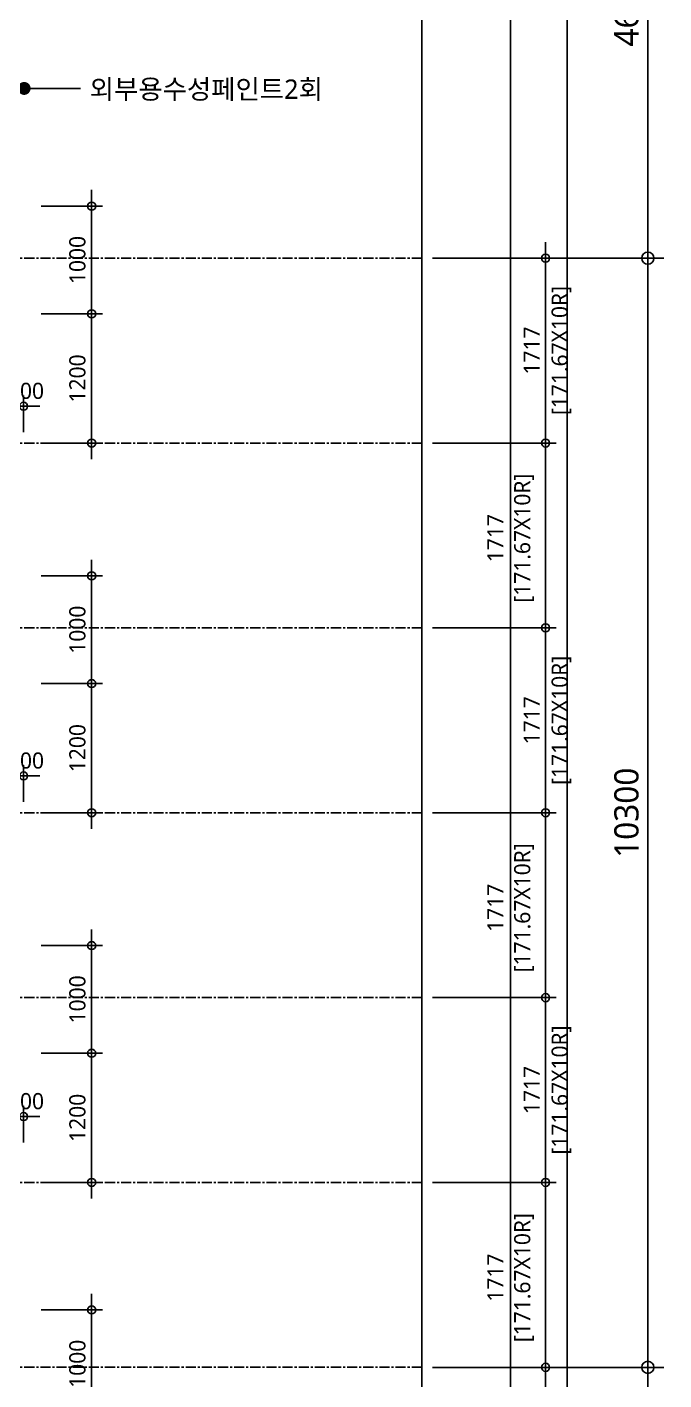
# Model space of a CAD drawing. Header units: millimetres. Extents: x -65167 to 413267, y -17142 to 66587.
# Drawn here: x 318575 to 324492, y 32799 to 45362 of the extents above; entities that cross this region are included whole.
import ezdxf
from ezdxf.enums import TextEntityAlignment as Align

# ---------------------------------------------------------------- set-up
doc = ezdxf.new("R2010")
doc.units = ezdxf.units.MM
doc.header["$LTSCALE"] = 75
doc.header["$MEASUREMENT"] = 0
doc.header["$PDSIZE"] = -10
doc.linetypes.add('CENTER', pattern=[2, 1.25, -0.25, 0.25, -0.25])
doc.layers.get('0').update_dxf_attribs({"linetype": 'CONTINUOUS'})
doc.layers.get('Defpoints').update_dxf_attribs({"color": 171, "linetype": 'CONTINUOUS'})
for name, color, linetype in [('CEN(ST)', 1, 'CENTER'), ('NDIM', 7, 'CONTINUOUS'), ('TEXT(MIN)', 7, 'CONTINUOUS')]:
    doc.layers.add(name, color=color, linetype=linetype)
doc.styles.add('CGS', font='cgse', dxfattribs={"bigfont": 'cgs'})
doc.styles.add('나눔바른고딕', font='NanumBarunGothic.ttf')
doc.dimstyles.new('NDIM 1200', dxfattribs={"dimscale": 75, "dimtxt": 3, "dimasz": 1, "dimexe": 2, "dimexo": 2, "dimgap": 1, "dimtad": 1, "dimdec": 0, "dimdsep": 46, "dimtxsty": 'CGS', "dimblk": 'DOT0', "dimcen": 1, "dimdle": 8, "dimclrd": 256, "dimclre": 256, "dimclrt": 256, "dimadec": 0, "dimazin": 0, "dimtfac": 1, "dimtdec": 0, "dimtix": 1, "dimtmove": 2, "dimatfit": 3, "dimldrblk": 'DOT0', "dimfxl": 1, "dimtolj": 1, "dimtzin": 0, "dimlwd": -1, "dimlwe": -1, "dimarcsym": 0})

# ---------------------------------------------------------------- blocks, each defined once
blk = doc.blocks.new('DOT0')
blk.add_line((-3, 0), (3, 0))
at = {"color": 6}
blk.add_circle((0, 0), 0.75, dxfattribs=at)
blk = doc.blocks.new('*D1078')
at = {"layer": 'Defpoints', "color": 0, "ltscale": 0.4, "transparency": 16777216}
for p in [(322242, 32916), (322242, 22916), (324342, 22916)]:
    blk.add_point(p, dxfattribs=at)
at = {"layer": 'NDIM', "ltscale": 0.4, "transparency": 16777216}
for p, q in [((322392, 32916), (324492, 32916)), ((324342, 32841), (324342, 22991)), ((322392, 22916), (324492, 22916))]:
    blk.add_line(p, q, dxfattribs=at)
at = {"layer": 'NDIM', "ltscale": 0.4, "transparency": 16777216, "xscale": 75, "yscale": 75, "zscale": 75}
for p, rotation in [((324342, 32916), 90), ((324342, 22916), 270)]:
    blk.add_blockref('DOT0', p, dxfattribs=dict(at, rotation=rotation))
at = {"layer": 'NDIM', "ltscale": 0.4, "transparency": 16777216, "insert": (324145, 27916), "char_height": 225, "attachment_point": 5, "rotation": 90, "style": '나눔바른고딕'}
blk.add_mtext('\\A1;10000', dxfattribs=at)
blk = doc.blocks.new('*D1084')
at = {"layer": 'Defpoints', "color": 0, "ltscale": 0.4, "transparency": 16777216}
for p in [(322242, 32916), (322242, 31249), (323392, 31249)]:
    blk.add_point(p, dxfattribs=at)
at = {"layer": 'NDIM', "ltscale": 0.4, "transparency": 16777216}
for p, q in [((322342, 32916), (323492, 32916)), ((323392, 32866), (323392, 31299)), ((322342, 31249), (323492, 31249))]:
    blk.add_line(p, q, dxfattribs=at)
at = {"layer": 'NDIM', "ltscale": 0.4, "transparency": 16777216, "xscale": 50, "yscale": 50, "zscale": 50}
for p, rotation in [((323392, 32916), 90), ((323392, 31249), 270)]:
    blk.add_blockref('DOT0', p, dxfattribs=dict(at, rotation=rotation))
at = {"layer": 'NDIM', "ltscale": 0.4, "transparency": 16777216, "char_height": 150, "attachment_point": 5, "rotation": 90, "style": '나눔바른고딕'}
for s, insert in [('\\A1;[166.67X10R]', (323540, 32083)), ('\\A1;1667', (323261, 32083))]:
    blk.add_mtext(s, dxfattribs=dict(at, insert=insert))
blk = doc.blocks.new('*D1085')
at = {"layer": 'Defpoints', "color": 0, "ltscale": 0.4, "transparency": 16777216}
for p in [(322242, 43216), (322242, 32916), (324342, 32916)]:
    blk.add_point(p, dxfattribs=at)
at = {"layer": 'NDIM', "ltscale": 0.4, "transparency": 16777216}
for p, q in [((322392, 43216), (324492, 43216)), ((324342, 43141), (324342, 32991)), ((322392, 32916), (324492, 32916))]:
    blk.add_line(p, q, dxfattribs=at)
at = {"layer": 'NDIM', "ltscale": 0.4, "transparency": 16777216, "xscale": 75, "yscale": 75, "zscale": 75}
for p, rotation in [((324342, 43216), 90), ((324342, 32916), 270)]:
    blk.add_blockref('DOT0', p, dxfattribs=dict(at, rotation=rotation))
at = {"layer": 'NDIM', "ltscale": 0.4, "transparency": 16777216, "insert": (324145, 38066), "char_height": 225, "attachment_point": 5, "rotation": 90, "style": '나눔바른고딕'}
blk.add_mtext('\\A1;10300', dxfattribs=at)
blk = doc.blocks.new('*D1087')
at = {"layer": 'Defpoints', "color": 0, "ltscale": 0.4, "transparency": 16777216}
for p in [(322242, 47816), (324342, 47816), (322242, 43216)]:
    blk.add_point(p, dxfattribs=at)
at = {"layer": 'NDIM', "ltscale": 0.4, "transparency": 16777216}
for p, q in [((322392, 47816), (324492, 47816)), ((324342, 43291), (324342, 47741)), ((322392, 43216), (324492, 43216))]:
    blk.add_line(p, q, dxfattribs=at)
at = {"layer": 'NDIM', "ltscale": 0.4, "transparency": 16777216, "xscale": 75, "yscale": 75, "zscale": 75}
for p, rotation in [((324342, 47816), 90), ((324342, 43216), 270)]:
    blk.add_blockref('DOT0', p, dxfattribs=dict(at, rotation=rotation))
at = {"layer": 'NDIM', "ltscale": 0.4, "transparency": 16777216, "insert": (324145, 45516), "char_height": 225, "attachment_point": 5, "rotation": 90, "style": '나눔바른고딕'}
blk.add_mtext('\\A1;4600', dxfattribs=at)
blk = doc.blocks.new('*D1099')
at = {"layer": 'Defpoints', "color": 0, "ltscale": 0.4, "transparency": 16777216}
for p in [(322242, 34633), (322242, 32916), (323392, 32916)]:
    blk.add_point(p, dxfattribs=at)
at = {"layer": 'NDIM', "ltscale": 0.4, "transparency": 16777216}
for p, q in [((322342, 34633), (323492, 34633)), ((323392, 34583), (323392, 32966)), ((322342, 32916), (323492, 32916))]:
    blk.add_line(p, q, dxfattribs=at)
at = {"layer": 'NDIM', "ltscale": 0.4, "transparency": 16777216, "xscale": 50, "yscale": 50, "zscale": 50}
for p, rotation in [((323392, 34633), 90), ((323392, 32916), 270)]:
    blk.add_blockref('DOT0', p, dxfattribs=dict(at, rotation=rotation))
at = {"layer": 'NDIM', "ltscale": 0.4, "transparency": 16777216, "insert": (323067, 33749), "char_height": 150, "attachment_point": 5, "rotation": 90, "style": '나눔바른고딕'}
blk.add_mtext('\\A1;1717\\P[171.67X10R]', dxfattribs=at)
blk = doc.blocks.new('*D1100')
at = {"layer": 'Defpoints', "color": 0, "ltscale": 0.4, "transparency": 16777216}
for p in [(322242, 36349), (322242, 34633), (323392, 34633)]:
    blk.add_point(p, dxfattribs=at)
at = {"layer": 'NDIM', "ltscale": 0.4, "transparency": 16777216}
for p, q in [((322342, 36349), (323492, 36349)), ((323392, 36299), (323392, 34683)), ((322342, 34633), (323492, 34633))]:
    blk.add_line(p, q, dxfattribs=at)
at = {"layer": 'NDIM', "ltscale": 0.4, "transparency": 16777216, "xscale": 50, "yscale": 50, "zscale": 50}
for p, rotation in [((323392, 36349), 90), ((323392, 34633), 270)]:
    blk.add_blockref('DOT0', p, dxfattribs=dict(at, rotation=rotation))
at = {"layer": 'NDIM', "ltscale": 0.4, "transparency": 16777216, "char_height": 150, "attachment_point": 5, "rotation": 90, "style": '나눔바른고딕'}
for s, insert in [('\\A1;[171.67X10R]', (323540, 35491)), ('\\A1;1717', (323264, 35491))]:
    blk.add_mtext(s, dxfattribs=dict(at, insert=insert))
blk = doc.blocks.new('*D1250')
at = {"layer": 'Defpoints', "color": 0, "ltscale": 0.4, "transparency": 16777216}
for p in [(318607, 33449), (318607, 32449), (319175, 32449)]:
    blk.add_point(p, dxfattribs=at)
at = {"layer": 'NDIM', "ltscale": 0.4, "transparency": 16777216}
for p, q in [((318707, 33449), (319275, 33449)), ((319175, 33399), (319175, 32499)), ((318707, 32449), (319275, 32449))]:
    blk.add_line(p, q, dxfattribs=at)
at = {"layer": 'NDIM', "ltscale": 0.4, "transparency": 16777216, "xscale": 50, "yscale": 50, "zscale": 50}
for p, rotation in [((319175, 33449), 90), ((319175, 32449), 270)]:
    blk.add_blockref('DOT0', p, dxfattribs=dict(at, rotation=rotation))
at = {"layer": 'NDIM', "ltscale": 0.4, "transparency": 16777216, "insert": (319043, 32949), "char_height": 150, "attachment_point": 5, "rotation": 90, "style": '나눔바른고딕'}
blk.add_mtext('\\A1;1000', dxfattribs=at)
blk = doc.blocks.new('*D1257')
at = {"layer": 'Defpoints', "color": 0, "ltscale": 0.4, "transparency": 16777216}
for p in [(318542, 35245), (318342, 34903), (318542, 34903)]:
    blk.add_point(p, dxfattribs=at)
at = {"layer": 'NDIM', "ltscale": 0.4, "transparency": 16777216}
for p, q in [((318342, 35003), (318342, 35345)), ((318542, 35003), (318542, 35345)), ((318392, 35245), (318492, 35245))]:
    blk.add_line(p, q, dxfattribs=at)
at = {"layer": 'NDIM', "ltscale": 0.4, "transparency": 16777216, "xscale": 50, "yscale": 50, "zscale": 50, "rotation": 180}
blk.add_blockref('DOT0', (318342, 35245), dxfattribs=at)
at = {"layer": 'NDIM', "ltscale": 0.4, "transparency": 16777216, "xscale": 50, "yscale": 50, "zscale": 50}
blk.add_blockref('DOT0', (318542, 35245), dxfattribs=at)
at = {"layer": 'NDIM', "ltscale": 0.4, "transparency": 16777216, "insert": (318565, 35387), "char_height": 150, "attachment_point": 5, "style": '나눔바른고딕'}
blk.add_mtext('\\A1;200', dxfattribs=at)
blk = doc.blocks.new('*D1258')
at = {"layer": 'Defpoints', "color": 0, "ltscale": 0.4, "transparency": 16777216}
for p in [(318607, 35833), (319175, 35833), (318607, 34633)]:
    blk.add_point(p, dxfattribs=at)
at = {"layer": 'NDIM', "ltscale": 0.4, "transparency": 16777216}
for p, q in [((318707, 35833), (319275, 35833)), ((319175, 34683), (319175, 35783)), ((318707, 34633), (319275, 34633))]:
    blk.add_line(p, q, dxfattribs=at)
at = {"layer": 'NDIM', "ltscale": 0.4, "transparency": 16777216, "xscale": 50, "yscale": 50, "zscale": 50}
for p, rotation in [((319175, 35833), 90), ((319175, 34633), 270)]:
    blk.add_blockref('DOT0', p, dxfattribs=dict(at, rotation=rotation))
at = {"layer": 'NDIM', "ltscale": 0.4, "transparency": 16777216, "insert": (319043, 35233), "char_height": 150, "attachment_point": 5, "rotation": 90, "style": '나눔바른고딕'}
blk.add_mtext('\\A1;1200', dxfattribs=at)
blk = doc.blocks.new('*D1259')
at = {"layer": 'Defpoints', "color": 0, "ltscale": 0.4, "transparency": 16777216}
for p in [(318607, 36833), (318607, 35833), (319175, 35833)]:
    blk.add_point(p, dxfattribs=at)
at = {"layer": 'NDIM', "ltscale": 0.4, "transparency": 16777216}
for p, q in [((318707, 36833), (319275, 36833)), ((319175, 36783), (319175, 35883)), ((318707, 35833), (319275, 35833))]:
    blk.add_line(p, q, dxfattribs=at)
at = {"layer": 'NDIM', "ltscale": 0.4, "transparency": 16777216, "xscale": 50, "yscale": 50, "zscale": 50}
for p, rotation in [((319175, 36833), 90), ((319175, 35833), 270)]:
    blk.add_blockref('DOT0', p, dxfattribs=dict(at, rotation=rotation))
at = {"layer": 'NDIM', "ltscale": 0.4, "transparency": 16777216, "insert": (319043, 36333), "char_height": 150, "attachment_point": 5, "rotation": 90, "style": '나눔바른고딕'}
blk.add_mtext('\\A1;1000', dxfattribs=at)
blk = doc.blocks.new('*D1266')
at = {"layer": 'Defpoints', "color": 0, "ltscale": 0.4, "transparency": 16777216}
for p in [(318542, 38408), (318342, 38066), (318542, 38066)]:
    blk.add_point(p, dxfattribs=at)
at = {"layer": 'NDIM', "ltscale": 0.4, "transparency": 16777216}
for p, q in [((318342, 38166), (318342, 38508)), ((318542, 38166), (318542, 38508)), ((318392, 38408), (318492, 38408))]:
    blk.add_line(p, q, dxfattribs=at)
at = {"layer": 'NDIM', "ltscale": 0.4, "transparency": 16777216, "xscale": 50, "yscale": 50, "zscale": 50, "rotation": 180}
blk.add_blockref('DOT0', (318342, 38408), dxfattribs=at)
at = {"layer": 'NDIM', "ltscale": 0.4, "transparency": 16777216, "xscale": 50, "yscale": 50, "zscale": 50}
blk.add_blockref('DOT0', (318542, 38408), dxfattribs=at)
at = {"layer": 'NDIM', "ltscale": 0.4, "transparency": 16777216, "insert": (318565, 38550), "char_height": 150, "attachment_point": 5, "style": '나눔바른고딕'}
blk.add_mtext('\\A1;200', dxfattribs=at)
blk = doc.blocks.new('*D1267')
at = {"layer": 'Defpoints', "color": 0, "ltscale": 0.4, "transparency": 16777216}
for p in [(318607, 39266), (319175, 39266), (318607, 38066)]:
    blk.add_point(p, dxfattribs=at)
at = {"layer": 'NDIM', "ltscale": 0.4, "transparency": 16777216}
for p, q in [((318707, 39266), (319275, 39266)), ((319175, 38116), (319175, 39216)), ((318707, 38066), (319275, 38066))]:
    blk.add_line(p, q, dxfattribs=at)
at = {"layer": 'NDIM', "ltscale": 0.4, "transparency": 16777216, "xscale": 50, "yscale": 50, "zscale": 50}
for p, rotation in [((319175, 39266), 90), ((319175, 38066), 270)]:
    blk.add_blockref('DOT0', p, dxfattribs=dict(at, rotation=rotation))
at = {"layer": 'NDIM', "ltscale": 0.4, "transparency": 16777216, "insert": (319043, 38666), "char_height": 150, "attachment_point": 5, "rotation": 90, "style": '나눔바른고딕'}
blk.add_mtext('\\A1;1200', dxfattribs=at)
blk = doc.blocks.new('*D1268')
at = {"layer": 'Defpoints', "color": 0, "ltscale": 0.4, "transparency": 16777216}
for p in [(318607, 40266), (318607, 39266), (319175, 39266)]:
    blk.add_point(p, dxfattribs=at)
at = {"layer": 'NDIM', "ltscale": 0.4, "transparency": 16777216}
for p, q in [((318707, 40266), (319275, 40266)), ((319175, 40216), (319175, 39316)), ((318707, 39266), (319275, 39266))]:
    blk.add_line(p, q, dxfattribs=at)
at = {"layer": 'NDIM', "ltscale": 0.4, "transparency": 16777216, "xscale": 50, "yscale": 50, "zscale": 50}
for p, rotation in [((319175, 40266), 90), ((319175, 39266), 270)]:
    blk.add_blockref('DOT0', p, dxfattribs=dict(at, rotation=rotation))
at = {"layer": 'NDIM', "ltscale": 0.4, "transparency": 16777216, "insert": (319043, 39766), "char_height": 150, "attachment_point": 5, "rotation": 90, "style": '나눔바른고딕'}
blk.add_mtext('\\A1;1000', dxfattribs=at)
blk = doc.blocks.new('*D1275')
at = {"layer": 'Defpoints', "color": 0, "ltscale": 0.4, "transparency": 16777216}
for p in [(318542, 41841), (318342, 41499), (318542, 41499)]:
    blk.add_point(p, dxfattribs=at)
at = {"layer": 'NDIM', "ltscale": 0.4, "transparency": 16777216}
for p, q in [((318342, 41599), (318342, 41941)), ((318392, 41841), (318492, 41841)), ((318542, 41599), (318542, 41941))]:
    blk.add_line(p, q, dxfattribs=at)
at = {"layer": 'NDIM', "ltscale": 0.4, "transparency": 16777216, "xscale": 50, "yscale": 50, "zscale": 50, "rotation": 180}
blk.add_blockref('DOT0', (318342, 41841), dxfattribs=at)
at = {"layer": 'NDIM', "ltscale": 0.4, "transparency": 16777216, "xscale": 50, "yscale": 50, "zscale": 50}
blk.add_blockref('DOT0', (318542, 41841), dxfattribs=at)
at = {"layer": 'NDIM', "ltscale": 0.4, "transparency": 16777216, "insert": (318565, 41983), "char_height": 150, "attachment_point": 5, "style": '나눔바른고딕'}
blk.add_mtext('\\A1;200', dxfattribs=at)
blk = doc.blocks.new('*D1276')
at = {"layer": 'Defpoints', "color": 0, "ltscale": 0.4, "transparency": 16777216}
for p in [(318607, 42699), (319175, 42699), (318607, 41499)]:
    blk.add_point(p, dxfattribs=at)
at = {"layer": 'NDIM', "ltscale": 0.4, "transparency": 16777216}
for p, q in [((318707, 42699), (319275, 42699)), ((319175, 41549), (319175, 42649)), ((318707, 41499), (319275, 41499))]:
    blk.add_line(p, q, dxfattribs=at)
at = {"layer": 'NDIM', "ltscale": 0.4, "transparency": 16777216, "xscale": 50, "yscale": 50, "zscale": 50}
for p, rotation in [((319175, 42699), 90), ((319175, 41499), 270)]:
    blk.add_blockref('DOT0', p, dxfattribs=dict(at, rotation=rotation))
at = {"layer": 'NDIM', "ltscale": 0.4, "transparency": 16777216, "insert": (319043, 42099), "char_height": 150, "attachment_point": 5, "rotation": 90, "style": '나눔바른고딕'}
blk.add_mtext('\\A1;1200', dxfattribs=at)
blk = doc.blocks.new('*D1277')
at = {"layer": 'Defpoints', "color": 0, "ltscale": 0.4, "transparency": 16777216}
for p in [(318607, 43699), (318607, 42699), (319175, 42699)]:
    blk.add_point(p, dxfattribs=at)
at = {"layer": 'NDIM', "ltscale": 0.4, "transparency": 16777216}
for p, q in [((318707, 43699), (319275, 43699)), ((319175, 43649), (319175, 42749)), ((318707, 42699), (319275, 42699))]:
    blk.add_line(p, q, dxfattribs=at)
at = {"layer": 'NDIM', "ltscale": 0.4, "transparency": 16777216, "xscale": 50, "yscale": 50, "zscale": 50}
for p, rotation in [((319175, 43699), 90), ((319175, 42699), 270)]:
    blk.add_blockref('DOT0', p, dxfattribs=dict(at, rotation=rotation))
at = {"layer": 'NDIM', "ltscale": 0.4, "transparency": 16777216, "insert": (319043, 43199), "char_height": 150, "attachment_point": 5, "rotation": 90, "style": '나눔바른고딕'}
blk.add_mtext('\\A1;1000', dxfattribs=at)
blk = doc.blocks.new('*D1323')
at = {"layer": 'Defpoints', "color": 0, "ltscale": 0.4, "transparency": 16777216}
for p in [(322242, 38066), (322242, 36349), (323392, 36349)]:
    blk.add_point(p, dxfattribs=at)
at = {"layer": 'NDIM', "ltscale": 0.4, "transparency": 16777216}
for p, q in [((322342, 38066), (323492, 38066)), ((323392, 38016), (323392, 36399)), ((322342, 36349), (323492, 36349))]:
    blk.add_line(p, q, dxfattribs=at)
at = {"layer": 'NDIM', "ltscale": 0.4, "transparency": 16777216, "xscale": 50, "yscale": 50, "zscale": 50}
for p, rotation in [((323392, 38066), 90), ((323392, 36349), 270)]:
    blk.add_blockref('DOT0', p, dxfattribs=dict(at, rotation=rotation))
at = {"layer": 'NDIM', "ltscale": 0.4, "transparency": 16777216, "insert": (323067, 37183), "char_height": 150, "attachment_point": 5, "rotation": 90, "style": '나눔바른고딕'}
blk.add_mtext('\\A1;1717\\P[171.67X10R]', dxfattribs=at)
blk = doc.blocks.new('*D1324')
at = {"layer": 'Defpoints', "color": 0, "ltscale": 0.4, "transparency": 16777216}
for p in [(322242, 39783), (322242, 38066), (323392, 38066)]:
    blk.add_point(p, dxfattribs=at)
at = {"layer": 'NDIM', "ltscale": 0.4, "transparency": 16777216}
for p, q in [((322342, 39783), (323492, 39783)), ((323392, 39733), (323392, 38116)), ((322342, 38066), (323492, 38066))]:
    blk.add_line(p, q, dxfattribs=at)
at = {"layer": 'NDIM', "ltscale": 0.4, "transparency": 16777216, "xscale": 50, "yscale": 50, "zscale": 50}
for p, rotation in [((323392, 39783), 90), ((323392, 38066), 270)]:
    blk.add_blockref('DOT0', p, dxfattribs=dict(at, rotation=rotation))
at = {"layer": 'NDIM', "ltscale": 0.4, "transparency": 16777216, "char_height": 150, "attachment_point": 5, "rotation": 90, "style": '나눔바른고딕'}
for s, insert in [('\\A1;[171.67X10R]', (323540, 38924)), ('\\A1;1717', (323264, 38924))]:
    blk.add_mtext(s, dxfattribs=dict(at, insert=insert))
blk = doc.blocks.new('*D1325')
at = {"layer": 'Defpoints', "color": 0, "ltscale": 0.4, "transparency": 16777216}
for p in [(322242, 41499), (322242, 39783), (323392, 39783)]:
    blk.add_point(p, dxfattribs=at)
at = {"layer": 'NDIM', "ltscale": 0.4, "transparency": 16777216}
for p, q in [((322342, 41499), (323492, 41499)), ((323392, 41449), (323392, 39833)), ((322342, 39783), (323492, 39783))]:
    blk.add_line(p, q, dxfattribs=at)
at = {"layer": 'NDIM', "ltscale": 0.4, "transparency": 16777216, "xscale": 50, "yscale": 50, "zscale": 50}
for p, rotation in [((323392, 41499), 90), ((323392, 39783), 270)]:
    blk.add_blockref('DOT0', p, dxfattribs=dict(at, rotation=rotation))
at = {"layer": 'NDIM', "ltscale": 0.4, "transparency": 16777216, "insert": (323067, 40616), "char_height": 150, "attachment_point": 5, "rotation": 90, "style": '나눔바른고딕'}
blk.add_mtext('\\A1;1717\\P[171.67X10R]', dxfattribs=at)
blk = doc.blocks.new('*D1326')
at = {"layer": 'Defpoints', "color": 0, "ltscale": 0.4, "transparency": 16777216}
for p in [(322242, 43216), (322242, 41499), (323392, 41499)]:
    blk.add_point(p, dxfattribs=at)
at = {"layer": 'NDIM', "ltscale": 0.4, "transparency": 16777216}
for p, q in [((322342, 43216), (323492, 43216)), ((323392, 43166), (323392, 41549)), ((322342, 41499), (323492, 41499))]:
    blk.add_line(p, q, dxfattribs=at)
at = {"layer": 'NDIM', "ltscale": 0.4, "transparency": 16777216, "xscale": 50, "yscale": 50, "zscale": 50}
for p, rotation in [((323392, 43216), 90), ((323392, 41499), 270)]:
    blk.add_blockref('DOT0', p, dxfattribs=dict(at, rotation=rotation))
at = {"layer": 'NDIM', "ltscale": 0.4, "transparency": 16777216, "char_height": 150, "attachment_point": 5, "rotation": 90, "style": '나눔바른고딕'}
for s, insert in [('\\A1;[171.67X10R]', (323540, 42358)), ('\\A1;1717', (323264, 42358))]:
    blk.add_mtext(s, dxfattribs=dict(at, insert=insert))

msp = doc.modelspace()

# ---------------------------------------------------------------- linework, layer by layer
at = {"layer": 'CEN(ST)'}
for p, q in [((322242.4, 43216.1), (300827.3, 43216.1)), ((322242.4, 41499.4), (316494.4, 41499.4)), ((322242.4, 39782.8), (312042.4, 39782.8)), ((322242.4, 38066.1), (316494.4, 38066.1)), ((322242.4, 36349.4), (312042.4, 36349.4)), ((322242.4, 34632.8), (316494.4, 34632.8)), ((322242.4, 32916.1), (300827.3, 32916.1))]:
    msp.add_line(p, q, dxfattribs=at)
at = {"layer": 'Defpoints', "ltscale": 1000}
for points in [[(298952.3, 9316.1), (324342.4, 9316.1), (324342.4, 56370.8), (298952.3, 56370.8)], [(299477.3, 9916.1), (323592.4, 9916.1), (323592.4, 55845.8), (299477.3, 55845.8)], [(300002.3, 9916.1), (323067.4, 9916.1), (323067.4, 55320.8), (300002.3, 55320.8)]]:
    msp.add_lwpolyline(points, close=True, dxfattribs=at)
msp.add_lwpolyline([(323067.4, 54495.8), (300827.3, 54495.8), (300827.3, 9916.1), (322242.4, 9916.1), (322242.4, 54495.8)], dxfattribs=at)

# ---------------------------------------------------------------- texts
at = {"layer": 'TEXT(MIN)', "style": '나눔바른고딕'}
msp.add_text('외부용수성페인트2회', height=180, dxfattribs=at).set_placement((319156.5, 44785.4), align=Align.MIDDLE_LEFT)

# ---------------------------------------------------------------- dimensions: what is measured, and where the dimension line sits
at = {"layer": 'NDIM', "ltscale": 0.4}
for base, p1, p2, angle, override, picture, middle in [((324342.4, 47816.1), (322242.4, 43216.1), (322242.4, 47816.1), 90, {"dimtxsty": '나눔바른고딕'}, '*D1087', (324145.1, 45516.1)), ((319174.9, 42699.4), (318606.9, 43699.4), (318606.9, 42699.4), 270, {"dimscale": 50, "dimtxsty": '나눔바른고딕'}, '*D1277', (319043.5, 43199.4)), ((324342.4, 32916.1), (322242.4, 43216.1), (322242.4, 32916.1), 270, {"dimtxsty": '나눔바른고딕'}, '*D1085', (324145.1, 38066.1)), ((319174.9, 42699.4), (318606.9, 41499.4), (318606.9, 42699.4), 90, {"dimscale": 50, "dimtxsty": '나눔바른고딕'}, '*D1276', (319043.5, 42099.4)), ((319174.9, 39266.1), (318606.9, 40266.1), (318606.9, 39266.1), 270, {"dimscale": 50, "dimtxsty": '나눔바른고딕'}, '*D1268', (319043.5, 39766.1)), ((319174.9, 39266.1), (318606.9, 38066.1), (318606.9, 39266.1), 90, {"dimscale": 50, "dimtxsty": '나눔바른고딕'}, '*D1267', (319043.5, 38666.1)), ((319174.9, 35832.8), (318606.9, 36832.8), (318606.9, 35832.8), 270, {"dimscale": 50, "dimtxsty": '나눔바른고딕'}, '*D1259', (319043.5, 36332.8)), ((319174.9, 35832.8), (318606.9, 34632.8), (318606.9, 35832.8), 90, {"dimscale": 50, "dimtxsty": '나눔바른고딕'}, '*D1258', (319043.5, 35232.8)), ((319174.9, 32449.4), (318606.9, 33449.4), (318606.9, 32449.4), 270, {"dimscale": 50, "dimtxsty": '나눔바른고딕'}, '*D1250', (319043.5, 32949.4)), ((324342.4, 22916.1), (322242.4, 32916.1), (322242.4, 22916.1), 270, {"dimtxsty": '나눔바른고딕'}, '*D1078', (324145.3, 27916.1))]:
    dim = msp.add_linear_dim(base=base, p1=p1, p2=p2, angle=angle, dimstyle='NDIM 1200', override=override, dxfattribs=at)
    dim.commit()
    dim.dimension.update_dxf_attribs({"geometry": picture, "text_midpoint": middle})
for base, p1, p2, text, picture, middle in [((323392.4, 41499.5), (322242.4, 43216.1), (322242.4, 41499.5), '<>\\X[171.67X10R]', '*D1326', (323392.4, 42357.8)), ((323392.4, 38066.1), (322242.4, 39782.8), (322242.4, 38066.1), '<>\\X[171.67X10R]', '*D1324', (323392.4, 38924.5)), ((323392.4, 34632.8), (322242.4, 36349.4), (322242.4, 34632.8), '<>\\X[171.67X10R]', '*D1100', (323392.4, 35491.1)), ((323392.4, 31249.4), (322242.4, 32916.1), (322242.4, 31249.4), '<>\\X[166.67X10R]', '*D1084', (323392.4, 32082.7))]:
    dim = msp.add_linear_dim(base=base, p1=p1, p2=p2, angle=270, text=text, dimstyle='NDIM 1200', override={"dimscale": 50, "dimtxsty": '나눔바른고딕'}, dxfattribs=at)
    dim.commit()
    dim.dimension.update_dxf_attribs({"geometry": picture, "text_midpoint": middle})
for base, p1, p2, picture, middle in [((318542.4, 41841.2), (318342.4, 41499.4), (318542.4, 41499.4), '*D1275', (318564.5, 41983.1)), ((318542.4, 38407.9), (318342.4, 38066.1), (318542.4, 38066.1), '*D1266', (318564.5, 38549.8)), ((318542.4, 35245.2), (318342.4, 34903.4), (318542.4, 34903.4), '*D1257', (318564.5, 35387.1))]:
    dim = msp.add_linear_dim(base=base, p1=p1, p2=p2, dimstyle='NDIM 1200', override={"dimscale": 50, "dimtxsty": '나눔바른고딕'}, dxfattribs=at)
    dim.commit()
    dim.dimension.update_dxf_attribs({"geometry": picture, "text_midpoint": middle, "dimtype": 160})
for base, p1, p2, picture, middle in [((323392.4, 39782.8), (322242.4, 41499.5), (322242.4, 39782.8), '*D1325', (323067.4, 40616.1)), ((323392.4, 36349.4), (322242.4, 38066.1), (322242.4, 36349.4), '*D1323', (323067.4, 37182.8)), ((323392.4, 32916.1), (322242.4, 34632.8), (322242.4, 32916.1), '*D1099', (323067.4, 33749.4))]:
    dim = msp.add_linear_dim(base=base, p1=p1, p2=p2, angle=270, text='<>\\X[171.67X10R]', dimstyle='NDIM 1200', override={"dimscale": 50, "dimtxsty": '나눔바른고딕'}, dxfattribs=at)
    dim.commit()
    dim.dimension.update_dxf_attribs({"geometry": picture, "text_midpoint": middle, "dimtype": 160})

# ---------------------------------------------------------------- leaders
at = {"layer": 'NDIM', "ltscale": 10000}
msp.add_leader([(318547.7, 44792.3), (319072, 44792.3), (318760.8, 44792.3)], dimstyle='NDIM 1200', override={"dimscale": 120, "dimasz": 1, "dimgap": 1, "dimtad": 0, "dimldrblk": 'Dot'}, dxfattribs=at)

doc.saveas('drawing.dxf')
